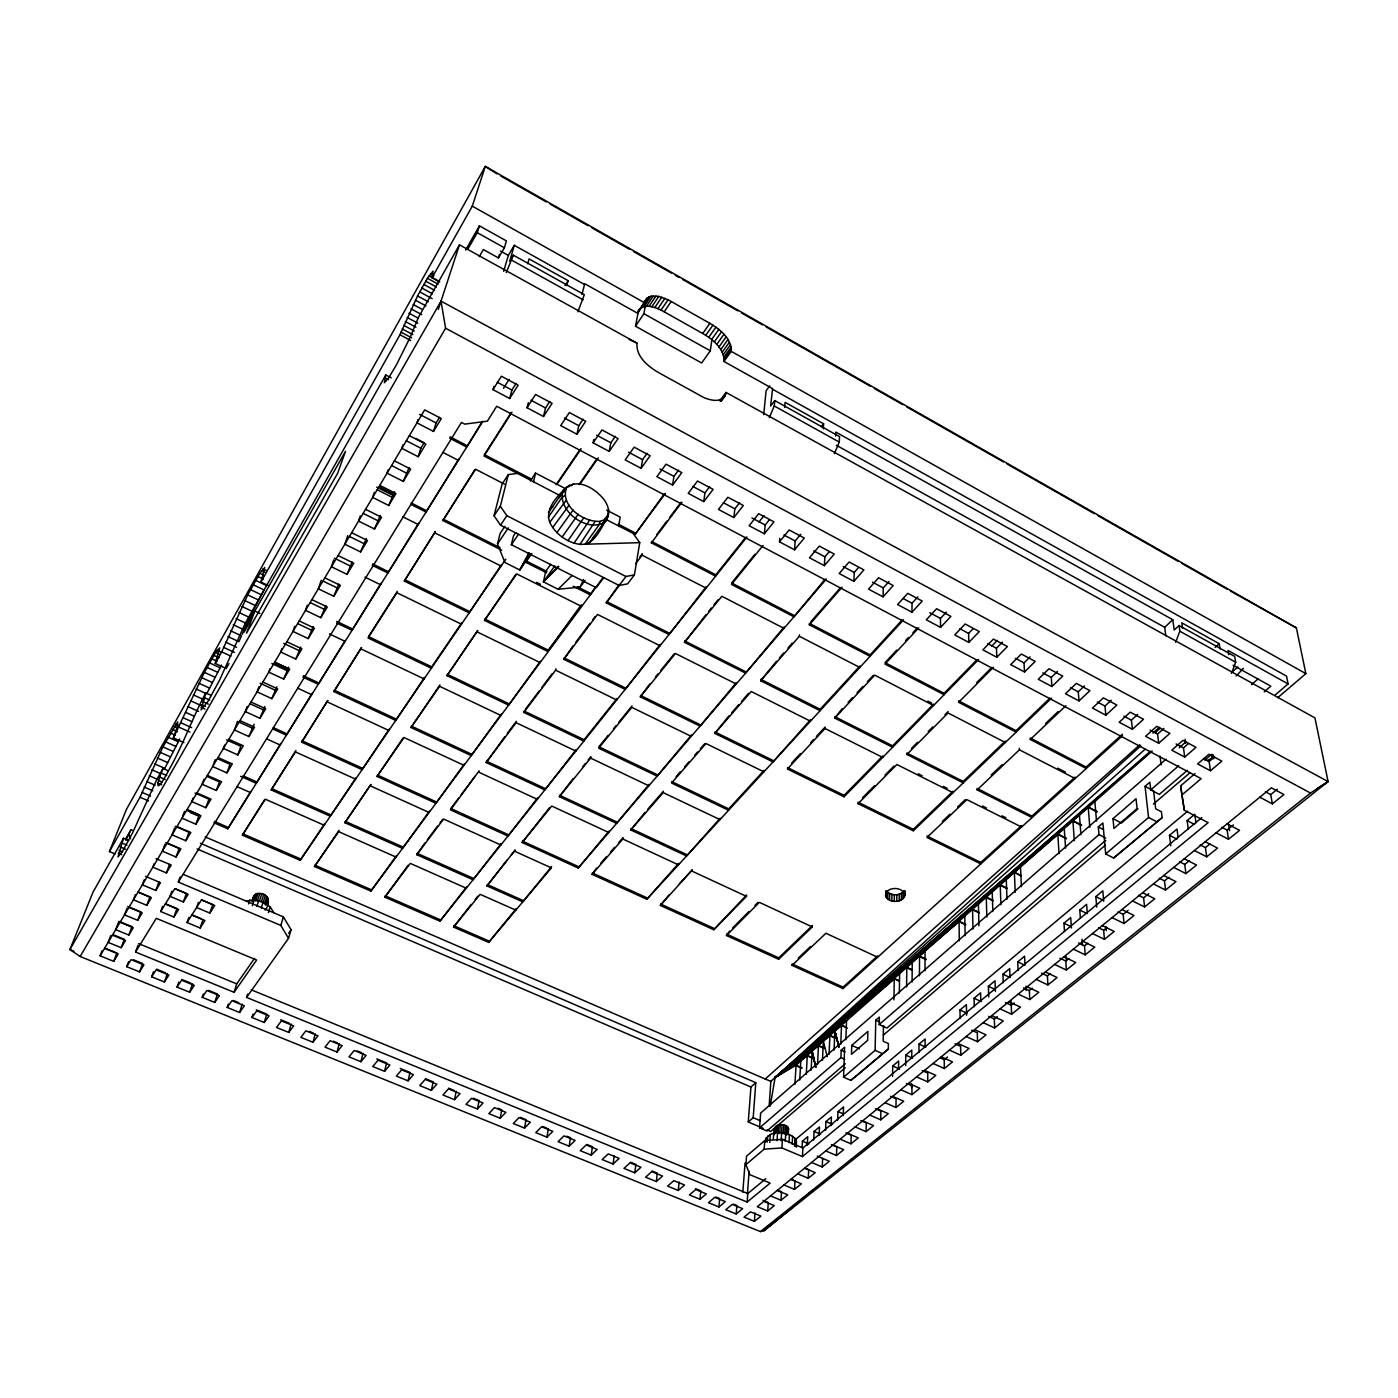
<?xml version="1.0" encoding="UTF-8"?>
<svg xmlns="http://www.w3.org/2000/svg" width="1398" height="1398" viewBox="0 0 1398 1398"><rect width="100%" height="100%" fill="white"/><g stroke="black" fill="none" stroke-linecap="round" stroke-linejoin="round"><path stroke-width="1.5" d="M918.975 1052.502L918.993 1044.096L925.109 1039.011L925.126 1047.417M919.447 975.821L919.535 956.075L926.105 959.15M925.022 970.684L925.039 951.199L1152.214 751.006L775.104 1077.543L770.193 1106.185M911.566 1087.836L911.601 1083.642M911.741 1058.496L911.776 1050.108L905.747 1055.123L905.659 1065.591M912.23 962.523L912.09 981.955M900.819 1089.741L911.915 1094.634L911.968 1085.862L906.428 1083.415M913.331 829.329L858.11 802.225L858.057 803.658L913.331 830.779L913.331 829.329L952.999 791.233M845.318 1063.756L766.943 1130.999L759.568 1127.871L840.932 1057.57L841.194 1050.195L844.619 1047.224L843.553 1077.194L850.788 1080.357L856.712 1075.709L888.342 1048.989L888.377 1043.555L883.187 1041.23L883.484 1025.625M906.603 987.023L906.795 967.311L911.706 969.6M911.968 612.202L922.226 601.07L907.756 593.329L897.568 604.548L911.968 612.202L912.038 603.254L917.857 596.894M904.209 897.324L904.261 890.666C900.26 896.188 890.771 896.031 886.454 890.945L886.332 897.586C891.802 904.733 907.931 901.57 904.803 890.701L904.751 895.699M906.883 754.466L906.9 753.033L963.205 781.43L963.239 782.88L906.883 754.466L948.054 712.98L1005.302 742.513L1005.249 741.062L963.205 781.43M898.565 1069.4L898.652 1061.047L892.71 1065.975L892.571 1076.425M899.613 973.672L899.351 993.069M901.326 899.997L901.395 893.339M903.038 898.792L903.091 892.134M884.951 1102.673L895.978 1107.496L896.083 1098.758L890.578 1096.347M899.194 900.854L899.264 894.213M894.266 901.361L894.353 894.72M893.916 999.867L894.266 978.39L925.039 951.199L775.104 1077.543L796.056 1065.189L894.248 978.88L899.141 981.134M896.782 901.326L896.869 894.668M933.549 704.05L892.64 745.833L892.606 747.266L834.746 718.1L842.208 708.716M891.802 900.976L891.907 894.318M887.695 899.019L887.817 892.361M889.565 900.172L889.67 893.514M869.731 1115.062L880.705 1119.815L880.862 1111.113L875.41 1108.719M886.332 897.586L885.668 890.998M1105.766 840.32L886.961 1028.037L879.185 1024.524L879.342 1017.08L875.76 1020.173L875.113 1050.352L843.553 1077.194M600.161 521.349C583.438 522.537 559.951 505.814 566.487 487.64C578.789 477.679 596.23 489.44 604.251 499.907C607.798 504.905 610.052 511.423 607.641 517.382C601.577 526.697 596.701 540.607 585.168 544.224L598.781 525.281L600.161 521.349L604.233 519.969L608.584 513.87M883.082 596.859L893.217 585.57L878.591 577.758L868.525 589.117L883.082 596.859L883.291 587.929L889.058 581.481M855.174 1126.928L866.061 1131.629L866.288 1122.944L860.853 1120.584M517.295 473.415L508.313 474.604L502.127 484.04L494.053 515.775L500.519 525.176L619.192 585.5L627.632 583.84L634.412 574.875L639.742 542.669L579.908 544.381C567.099 542.529 555.39 533.984 549.729 522.345C544.504 507.701 559.078 493.844 569.44 485.176M870.098 654.893L870.063 656.326L809.337 624.801L809.425 623.386L870.098 654.893L902.129 620.013M851.749 1045.389L851.469 1054.302L867.651 1040.374L867.878 1031.427L851.749 1045.389L859.438 1048.797M840.128 1139.178L850.963 1143.809L851.225 1135.159L845.842 1132.852M843.221 1115.604L843.536 1106.936L837.979 1111.567L837.647 1120.217M825.711 1150.921L836.476 1155.499L836.808 1146.867L831.443 1144.595M843.064 987.163L792.124 963.956L792.037 965.371L843.011 988.578L843.064 987.163L877.682 955.813M845.842 1039.78L846.559 1020.592L775.104 1077.543L800.809 1060.995L799.726 1079.99M840.775 1044.201L841.509 1025.503L847.468 1028.177M825.047 728.515L787.371 768.987L844.077 796.79L844.13 795.357L882.715 755.969L882.68 757.401L825.047 728.515L825.117 727.082L816.432 736.414M831.076 1125.652L831.426 1117.019L825.938 1121.58L825.571 1130.213M1140.751 745.885L775.104 1077.543L834.868 1030.903L834.064 1050.055M853.881 581.341L863.894 569.895L849.11 561.996L839.167 573.529L853.881 581.341L854.248 572.464L858.512 567.553M811.556 1162.472L822.251 1166.963L822.618 1158.383M829.066 1054.407L829.905 1035.761L835.829 1038.399M819.088 1135.56L819.49 1126.963L814.09 1131.454L813.671 1140.052M1150.589 751.128L775.104 1077.543L823.352 1041.073L822.461 1060.173M797.629 1173.813L808.271 1178.252L808.691 1169.689L805.161 1168.221M817.533 1064.472L818.459 1045.861L824.366 1048.483M807.293 1145.329L807.729 1136.749L802.4 1141.187L802.068 1147.618M1150.484 751.914L775.104 1077.543L812.116 1051.156L811.12 1070.204M834.414 453.686L839.272 442.083L839.551 436.63L774.789 400.579L770.63 406.049L772.605 388.627L723.972 361.47C724.531 348.731 712.735 339.33 702.722 333.51L664.207 311.806C656.973 307.665 643.587 301.951 638.204 311.404L647.326 297.914L651.014 296.219L658.808 296.393L668.069 299.731L709.869 323.34C719.9 329.212 731.748 338.596 731.276 351.387L723.972 361.47M247.621 994.048L246.572 997.421L747.161 1202.035L770.158 1183.11L749.94 1174.739L745.885 1164.656L764.147 1149.173L781.901 1147.933L802.435 1156.583L802.871 1147.985L1201.808 817.603M778.634 959.273L812.308 926.944L812.395 925.511L778.738 957.857L778.634 959.273L726.453 935.507L729.564 931.085M806.262 1074.433L807.275 1055.874L813.077 1058.426M794.518 1146.343L794.973 1138.339C787.493 1131.034 769.686 1129.304 765.248 1140.471M796.021 1146.64L796.353 1140.646L794.973 1138.339M799.446 634.849L799.359 636.265L859.822 667.458L859.875 666.025L820.172 709.275L820.084 710.708L760.652 680.739L776.537 661.202M796.458 1147.024L796.353 1140.646M835.602 436.019L835.812 432.087L1172.782 619.716L1174.215 630.026L1179.056 625.5L1234.714 656.466L1235.692 662.233L1231.551 673.189M783.946 1184.962L794.518 1189.349L794.99 1180.821L791.478 1179.353M824.366 565.666L834.239 554.062L819.298 546.076L809.494 557.767L824.366 565.666L824.872 556.806L829.084 551.843M794.92 1084.446L796.056 1065.189L801.91 1067.757M792.159 1144.263L792.614 1136.277M786.34 1134.984L786.847 1126.264C780.958 1122.087 771.207 1126.106 774.457 1134.669M787.493 1133.726L787.878 1127.19L786.847 1126.264M788.105 1134.739L787.878 1127.19M788.385 1133.603L788.489 1128.203M788.996 1142.55L789.468 1134.564M781.901 1147.933L782.426 1139.335L764.741 1140.593L746.549 1156.129L745.885 1164.656M783.317 1133.708L783.841 1124.988M770.508 1195.919L781.01 1200.235L781.517 1191.76L778.022 1190.31M784.942 1134.232L785.484 1125.53M785.257 1141.345L785.728 1133.341M823.282 428.924L823.597 423.786L785.099 402.344L784.645 407.447M779.735 1133.411L780.276 1124.708M781.167 1140.698L782.076 1124.708M774.772 1133.656L775.191 1127.12M775.523 1132.747L775.96 1126.229M776.694 1132.013L777.113 1125.477M777.043 1140.681L777.55 1132.695M778.039 1133.673L778.581 1124.971M1259.843 797.21L1272.372 803.867L1283.923 794.553L1271.341 787.825L757.279 1206.701L767.712 1210.965L768.271 1202.507L763.063 1200.375M773.286 1139.283L773.671 1133.289M769.145 1106.098L770.84 1081.336L1145.014 749.328M767.257 1142.114L767.659 1136.137M769.774 1142.446L770.298 1134.46M764.147 1149.173L764.741 1140.593M765.667 1142.183L765.929 1138.182M759.568 1127.871L760.617 1113.088L1166.089 759.184M754.396 1221.345L760.914 1216.103L750.499 1211.856L744.016 1217.134L754.396 1221.345L754.99 1212.922M825.047 579.261L793.942 616.815L731.469 584.416L763.011 545.517M747.406 1194.137L749.118 1171.244M747.161 1202.035L747.79 1193.577L765.807 1178.654M763.221 1128.326L748.262 1122L753.19 1117.701L755.794 1082.664L200.403 843.274M779.787 538.3L779.49 541.83L794.518 549.816L795.182 540.991L800.739 534.263M810.525 719.76L773.007 761.927L714.815 733.391L728.97 715.863M742.827 1192.092L745.064 1162.979M748.262 1122L750.953 1086.997L755.794 1082.664M736.204 1213.971L742.67 1208.658L732.185 1204.394L725.754 1209.724L736.204 1213.971L736.868 1205.53L733.408 1204.132M718.956 1206.963L725.352 1201.616L714.797 1197.317L708.437 1202.699L718.956 1206.963L719.673 1198.54L716.178 1197.107M713.766 929.74L746.462 896.38L746.584 894.965L713.766 929.74L660.345 905.415L669.205 894.685M769.302 417.705L774.265 405.997L774.789 400.579M699.996 1199.274L706.34 1193.875L695.715 1189.558L689.406 1194.975L699.996 1199.274L700.8 1190.834L695.522 1188.684M764.356 533.791L773.985 521.856L758.695 513.695L749.153 525.718L764.356 533.791L765.178 525.001L769.284 519.899M684.496 642.346L721.84 596.282L784.016 628.366L784.138 626.933L745.588 673.137L684.496 642.346L706.007 614.613M728.725 808.865L728.585 810.281L671.582 783.037L705.955 743.544L763.92 771.836L764.042 770.403L728.725 808.865L671.756 781.622M763.692 414.612L766.104 390.741L769.721 385.918M678.257 1190.449L684.531 1184.997L673.836 1180.628L667.597 1186.116L678.257 1190.449L679.131 1182.009M660.345 905.415L692.36 869.801L679.323 883.798M733.845 517.592L743.334 505.499L727.886 497.251L718.467 509.414L733.845 517.592L734.841 508.837L739.559 502.791M656.344 1181.555L662.547 1176.033L651.765 1171.646L645.596 1177.186L656.344 1181.555L657.305 1173.132L651.94 1170.947M211.43 695.505L205.786 692.919L201.085 709.887L208.197 701.01L219.521 680.267L245.559 622.669L385.778 374.996L391.318 377.879M736.396 682.574L700.066 726.156L640.301 696.833L649.965 683.762M630.743 829.958L663.229 792.631L719.987 819.63L720.145 818.214L686.575 855.995L630.743 829.958L645.055 812.325M715.811 574.788L715.636 576.186L651.381 542.843L651.59 541.445L715.811 574.788L745.728 537.304M634.797 1172.817L640.948 1167.243L630.079 1162.821L623.962 1168.413L634.797 1172.817L635.845 1164.377L630.446 1162.175M703.788 501.62L713.137 489.352L697.515 481.017L688.235 493.354L703.788 501.62L704.924 492.9L709.59 486.766M596.509 868.123L592.088 874.344L646.82 899.264L678.624 863.422L678.449 864.838L622.844 839.027L623.054 837.629L618.86 842.435M613.093 1164.01L619.157 1158.365L608.217 1153.909L602.171 1159.571L613.093 1164.01L614.211 1155.569M691.451 734.964L657.147 776.152L598.659 748.192L631.774 707.353L691.276 736.379M638.694 309.744L635.513 326.223L701.656 362.973L710.306 350.828L712.019 338.596M639.777 557.173L642.346 553.748L642.119 555.163L706.077 588.156L706.252 586.741L669.013 634.535L606.225 602.87L619.279 584.434M591.214 1155.132L597.208 1149.436L586.181 1144.945L580.222 1150.659L591.214 1155.132L592.42 1146.692L586.95 1144.455M385.778 374.996L384.345 382.755L388.557 378.107L396.455 364.791L410.435 336.796L418.386 317.416L459.47 244.842L637.016 343.157C635.74 356.682 648.515 366.835 659.087 372.882L699.437 395.127C706.776 399.985 723.867 405.071 725.999 392.419L1314.924 717.89L1328.1 781.587L764.024 1230.624L760.425 1231.603L80.175 956.512L69.9 949.609L93.089 891.994L123.513 838.258L128.756 840.513M672.613 485.054L681.822 472.629L666.025 464.188L656.885 476.701L672.613 485.054L673.923 476.369L678.502 470.165M588.139 760.058L590.847 756.702L590.62 758.1L648.847 785.798L649.056 784.383L616.605 823.37L559.34 796.668L573.18 778.494M569.178 1146.185L575.102 1140.418L563.971 1135.892L558.082 1141.677L569.178 1146.185L570.454 1137.745L566.784 1136.242M660.24 644.356L625.168 689.406L563.778 659.297L573.128 645.806M546.95 1137.168L552.804 1131.349L541.603 1126.788L535.784 1132.625L546.95 1137.168L548.331 1128.728M549.309 807.957L522.153 842.522L578.248 868.036L608.986 831.094M605.072 518.973L635.076 534.386L664.382 493.721M641.07 468.313L650.14 455.713L634.168 447.168L625.186 459.872L641.07 468.313L642.573 459.662L647.082 453.371M524.565 1128.081L530.349 1122.192L519.042 1117.596L513.293 1123.503L524.565 1128.081L526.032 1119.641L520.423 1117.351M584.102 739.699L583.84 741.115L523.813 712.421L524.11 711.023L584.102 739.699L616.937 698.581L616.71 699.996L555.6 670.166L555.88 668.768M168.459 770.875L163.007 768.481C153.658 790.849 157.904 791.233 168.546 770.578C182.911 745.623 192.19 718.17 205.786 692.919M618.615 525.998L620.205 517.155L606.732 510.148M500.187 1118.243L505.884 1112.284L494.49 1107.653L488.828 1113.629L500.187 1118.243L501.742 1109.802L497.968 1108.265M635.513 326.223L643.884 313.711L645.404 305.655M595.653 586.583L590.306 594.849L573.197 586.234M551.651 866.498L522.782 901.867L486.958 885.93L507.247 859.857M486.12 762.539L516.107 722.679L575.871 751.093L576.116 749.695L544.836 789.922L486.12 762.539L504.678 736.868M593.818 439.409L593.119 442.834L609.196 451.379L610.856 442.764L615.295 436.386M477.434 1108.998L483.044 1102.987L471.563 1098.321L465.988 1104.35L477.434 1108.998L479.077 1100.575L473.38 1098.251M486.958 885.93L515.25 849.984L511.249 854.929M488.671 942.392L516.089 908.752L515.827 910.15L480.143 894.336L453.564 927.101L488.671 942.392L551.389 867.896L514.971 851.382M478.832 772.22L537.304 799.341L537.583 797.943L507.963 836.056L450.488 809.896L479.147 770.822M454.49 1099.684L460.029 1093.62L448.461 1088.902L442.956 1095.001L454.49 1099.684L456.237 1091.261M515.845 574.333L484.512 620.397L547.597 651.346L581.306 604.775M576.937 434.254L585.71 421.287L569.37 412.55L560.685 425.604L576.937 434.254L578.789 425.691L583.158 419.208M431.37 1090.318L436.84 1084.166L425.167 1079.413L419.75 1085.582L431.37 1090.318L433.205 1081.877L425.481 1078.732M585.063 580.345L580.1 587.125L558.099 589.24L543.438 581.865L545.727 571.345L550.725 564.268M581.952 294.524L584.731 283.742L637.768 313.344L647.326 297.914M416.779 854.702L443.603 819.053L500.834 844.986L501.131 843.588L473.048 879.744L416.779 854.702L424.782 843.134M540.397 661.219L508.61 705.151L446.976 675.688L477.679 630.585L446.976 675.688M123.513 838.258L117.974 856.974L122.867 850.7L132.548 832.911L156.978 779.158L163.007 768.481M453.564 927.101L471.143 904.419M577.863 311.806L584.329 294.663L513.311 255.152L509.676 261.286L514.289 245.314L584.312 284.388M408.076 1080.846L413.441 1074.643L401.68 1069.854L396.35 1076.093L408.076 1080.846L409.998 1072.423L400.265 1068.474M408.059 865.379L384.834 897.184L439.951 921.177L466.6 886.821M410.995 727.519L439.601 686.296L500.956 715.479L501.27 714.081L471.248 755.602L410.995 727.519L439.968 684.915M533.494 481.821L535.556 473.083L566.33 489.108M384.572 1071.322L389.867 1065.049L378.019 1060.226L372.759 1066.534L384.572 1071.322L386.599 1062.899L376.796 1058.898M603.691 577.619L596.247 587.667L511.353 544.713L513.433 536.063L515.792 532.586M528.339 402.641L527.046 407.744L543.507 416.482L545.535 407.971L549.833 401.401M566.872 285.559L568.077 280.649L529.038 258.91L527.693 263.768M377.023 776.449L404.039 737.532L464.031 765.353L464.363 763.955L435.949 803.273L377.023 776.449L403.201 737.899M530.943 553.835L519.811 570L504.958 562.538L497.496 543.944L500.1 533.494L504.87 526.364M494.053 515.775L500.327 506.268L508.313 474.604M360.894 1061.711L366.119 1055.368L354.166 1050.51L348.993 1056.871L360.894 1061.711L363.026 1053.288M501.445 564.705L469.169 612.866L404.319 581.061L435.39 531.572L404.319 581.061M370.453 785.903L429.116 812.483L429.466 811.102L402.537 848.376L344.887 822.723L370.837 784.523L344.887 822.723M337.023 1052.03L342.161 1045.617L330.103 1040.706L325.018 1047.154L337.023 1052.03L339.242 1043.607M493.948 386.302L493.022 389.675L509.676 398.517L511.913 390.042L516.107 383.384M370.889 891.103L396.438 855.716L396.071 857.096L338.666 831.67L314.463 866.533L370.889 891.103L603.01 577.689M431.737 666.846L431.353 668.227L368.058 637.977L396.892 592.735L461.41 624.207L461.777 622.826L431.737 666.846L368.478 636.597L397.312 591.354M607.099 517.417L606.085 521.139C588.785 534.665 555.583 510.392 563.342 489.824L566.487 487.64M312.96 1042.261L318.01 1035.778L305.865 1030.833L300.867 1037.351L312.96 1042.261L315.284 1033.856M361.068 648.952L424.066 678.904L424.45 677.523L395.739 720.407L333.895 691.573L361.488 647.571L333.895 691.573M482.083 421.777L466.74 447.045L449.667 438.186M506.321 272.575L513.311 255.152M501.76 550.2L442.904 520.528L474.796 469.711M608.567 509.571L607.641 517.382M288.704 1032.423L293.667 1025.87L281.417 1020.872L276.507 1027.46L288.704 1032.423L291.134 1024M327.307 701.918L388.854 730.472L389.238 729.092L362.099 769.651L301.671 742.146L327.744 700.538L301.671 742.146M503.699 271.282L508.33 255.415L514.289 245.314M442.886 452.375L458.387 460.379L458.789 459.016L426.058 512.035L410.855 504.381M479.234 256.69L483.359 249.56L498.422 257.914L504.381 247.778L506.408 240.91L479.427 225.847L465.639 250.032M498.422 257.914L499.436 254.471M314.463 866.533L339.067 830.29M356.001 777.795L330.295 816.222L271.212 789.94L295.887 750.534M246.572 997.421L288.53 938.303L291.099 929.775L283.41 916.896L183.4 874.414M252.986 1014.144L251.955 1017.499L264.257 1022.497L266.773 1014.092L256.271 1009.81M603.062 523.831L604.233 519.969M402.676 516.736L418.229 524.547L418.631 523.167L387.893 573.005L372.2 565.299M300.186 860.329L324.563 823.859L324.144 825.239L265.323 799.184L242.378 835.165L300.186 860.329L505.814 559.2M288.53 938.303L280.806 925.424L283.41 916.896M418.037 419.47L416.971 422.86L433.502 431.44L436.106 422.947L439.426 417.443M402.921 444.931L401.82 448.321L418.212 456.727L420.85 448.216L424.101 442.834M268.416 912.614L270.233 906.83L263.069 902.164L254.174 899.997L245.996 900.906M228.258 1004.096L227.192 1007.451L239.6 1012.484L242.221 1004.079M265.183 910.046C270.863 903.597 268.958 893.479 259.801 893.462C254.453 892.413 252.793 897.481 252.304 901.64M388.172 469.763L387.054 473.171L403.288 481.401L409.142 467.614M467.683 249.438L477.26 232.68L479.427 225.847M264.449 903.859L266.808 896.45M364.93 577.129L380.536 584.748L380.972 583.368L352.016 630.306L336.708 623.001M265.463 905.135L267.822 897.726M266.599 904.593L268.346 899.036M788.629 1129.235L787.546 1131.139M261.304 901.815L263.68 894.423M374.332 492.288L372.637 497.408L388.714 505.482L394.533 491.799M138.035 945.31L135.536 952.038L234.06 992.3L236.734 983.877L254.523 958.346M261.216 907.949L265.393 895.332M257.424 900.871L259.801 893.462M256.83 906.498L258.682 900.714M259.399 901.186L261.776 893.776M253.073 900.102L254.873 894.563M252.304 905.782L256.236 893.864M360.282 515.949L358.57 521.087L374.489 528.986L380.273 515.408M255.519 900.906L257.914 893.497M248.599 903.912L249.84 900.05M252.129 901.063L253.929 895.506M347.735 535.626L344.834 544.189L360.597 551.948L366.363 538.475M203.339 993.961L202.221 997.316L214.733 1002.401L217.476 993.995L208.582 990.378M344.415 641.769L318.237 684.269L302.842 677.104M438.308 309.412L459.47 244.842M439.339 281.749L432.017 277.748L472.279 206.135L485.298 166.397L1296.383 627.894L1305.854 673.644L1277.685 697.742M333.755 559.899L331.431 566.749L347.036 574.368L352.121 562.048M432.017 277.748L433.048 271.16L427.438 278.307L417.548 295.957L399.968 334.769L260.972 582.04L268.556 585.657M312.173 693.303L286.363 735.173L272.802 729.005M321.26 580.222L318.307 588.803L333.79 596.264L338.84 584.032M307.298 605.194L305.498 610.349L320.824 617.671L325.874 605.509M294.786 626.252L292.986 631.407L308.172 638.606L313.187 626.514M242.378 835.165L264.641 799.604M178.804 982.078L177.057 987.11L189.674 992.231L192.522 983.843M280.666 743.631L256.253 783.282L240.631 776.327M281.959 648.567L280.736 652.01L295.782 659.052L300.797 647.064M198.394 902.426L196.611 907.512L209.822 913.069L212.723 904.576L201.469 899.823M269.989 668.716L268.766 672.141L283.689 679.079L288.67 667.143M188.835 917.438L187.052 922.523L200.141 927.992L203.06 919.517M258.91 686.698L257.057 691.853L271.841 698.651L276.804 686.802M213.946 822.775L227.769 828.804L250.906 791.216M247.166 706.444L245.314 711.599L259.958 718.275L264.904 706.497M153.483 971.785L151.683 976.818L164.387 981.973L167.358 973.585M251.937 727.956L237.503 721.403L234.392 729.983L248.896 736.554L254.191 724.234M171.884 891.26L170.032 896.345L183.365 901.937L186.388 893.462L175.03 888.674M224.659 745.029L223.4 748.454L237.8 754.903L240.858 746.322L226.528 739.874M162.535 906.446L160.683 911.531L173.894 917.036L176.934 908.578L165.663 903.859M212.653 766.541L226.93 772.884L230.006 764.304L217.581 758.764M204.021 779.105L202.133 784.243L216.271 790.482L219.364 781.919L207.044 776.467M193.081 798.171L191.823 801.596L205.838 807.729L208.949 799.167L194.986 793.05M181.967 818.162L195.877 824.208L198.988 815.663L187.122 810.49M280.806 925.424L178.315 882.068L180.167 876.965M174.61 828.018L172.059 834.833L185.847 840.757L188.975 832.247L175.257 826.305M128.599 961.667L126.729 966.682L139.555 971.89L142.613 963.502L133.509 959.797M164.912 844.357L162.36 851.155L176.026 857.009L179.171 848.499L165.558 842.662M213.282 764.828L215.17 759.673M154.112 863.772L152.836 867.179L166.397 872.911L169.542 864.418M260.972 582.04L264.711 567.483L259.836 573.25L247.726 594.919L221.705 651.887L215.222 663.438L226.179 668.489L228.975 663.561M135.379 894.72L133.439 899.788L146.773 905.345L149.935 896.904L138.559 892.134M182.596 816.467L184.519 811.347M144.274 879.726L142.351 884.812L155.79 890.456L158.935 881.981M127.061 908.123L124.492 914.869L137.703 920.338L140.883 911.898L127.707 906.428M254.838 611.031L246.502 633.224L337.669 473.24L345.498 451.292L254.838 611.031L259.923 613.442M118.917 921.247L115.685 929.653L128.808 935.052L131.989 926.629L120.787 922.016M102.071 950.815L100.132 955.83L113.71 961.352L116.89 952.964M110.722 935.646L108.135 942.374L121.154 947.687L124.335 939.299L113.221 934.738M183.942 742.618L173.352 737.899L177.389 726.628L177.668 721.857L162.919 746.916L140.01 797.227L109.446 851.574L115.108 853.968M1175.631 642.276L1179.86 631.232L1179.056 625.5M215.222 663.438L219.678 647.921L215.554 652.447L204.423 672.368L173.352 737.899M125.872 840.303L131.01 829.661L132.268 830.202M109.446 851.574L126.397 809.459L485.298 166.397L497.006 173.859M267.909 901.465L268.381 900.312M595.146 521.437L579.908 544.381M592.472 540.012L594.045 536.255M580.1 587.125L583.473 579.506M242.151 634.36L244.161 629.869L233.256 624.749M179.73 738.93L164.824 768.376L154.636 763.885M221.548 665.046L206.694 693.827L196.157 689.039M255.013 607.204L252.811 611.608L241.924 606.452M589.554 520.248L574.054 543.158M253.125 584.731L264.065 589.956L255.747 605.736L244.842 600.563M528.968 552.874L519.811 570L529.283 553.206M125.785 838.852L131.01 829.661M760.425 1231.603L1310.52 793.033L1328.1 781.587L441.017 301.147L69.9 949.609L73.954 951.252M80.175 956.512L445.595 328.233L441.017 301.147M100.132 955.83L424.677 409.876L441.314 418.544L433.502 431.44M583.752 517.819L567.972 540.677M121.154 947.687L125.523 940.487L112.434 935.122M128.808 935.052L133.247 927.73L120.071 922.296M137.703 920.338L142.229 912.877L128.948 907.372M146.773 905.345L151.368 897.743L137.983 892.151M155.79 890.456L160.473 882.715L145.567 876.336M166.397 872.911L171.185 864.995L156.052 858.687M176.026 857.009L180.919 848.918L167.183 843.029M185.847 840.757L190.844 832.526L176.987 826.533M195.877 824.208L200.963 815.785L187 809.704M205.838 807.729L211.028 799.149L196.943 792.963M216.271 790.482L221.566 781.727L207.376 775.436M226.93 772.884L232.33 763.937L218.001 757.541M237.8 754.903L243.322 745.781L228.87 739.28M248.896 736.554L254.541 727.222L239.967 720.599M259.958 718.275L265.725 708.751L251.011 702.023M271.841 698.651L277.73 688.917L262.876 682.049M283.689 679.079L289.701 669.118L274.724 662.128M295.782 659.052L301.951 648.882L286.835 641.769M308.172 638.606L314.463 628.191L299.207 620.939M320.824 617.671L327.272 607.029L311.876 599.637M333.79 596.264L340.378 585.378L324.825 577.846M347.036 574.368L353.781 563.219L338.089 555.53M360.597 551.948L367.499 540.537L351.667 532.708M374.489 528.986L381.549 517.295L365.56 509.309M388.714 505.482L395.949 493.511L379.802 485.368M403.288 481.401L410.697 469.134L394.393 460.816M418.212 456.727L425.813 444.162L409.352 435.669M113.71 961.352L118.201 953.925L104.57 948.368M178.315 882.068L461.445 422.406L464.748 424.136L487.378 421.148L496.727 406.259L1201.162 778.651L1181.887 795.008L1184.316 810.228L1208.134 822.653L802.435 1156.583M135.536 952.038L156.296 918.329L256.62 960.024L234.06 992.3M160.683 911.531L174.785 888.639L188.153 894.283L183.365 901.937M126.729 966.682L131.062 959.657L143.942 964.9L139.555 971.89M493.022 389.675L501.375 376.219L518.116 385.166L509.676 398.517M564.984 285.594L568.077 280.649M227.769 828.804L482.852 421.287M503.507 388.312L509.099 379.4M173.894 917.036L178.612 909.521L165.331 903.982M151.683 976.818L156.104 969.863L168.878 975.053L164.387 981.973M511.144 412.672L484.39 454.647L531.659 479.182M271.212 789.94L295.432 751.914L355.599 779.175M442.904 520.528L475.582 469.256L504.643 484.232M511.948 412.2L484.023 456.01L560.581 495.871M187.052 922.523L201.469 899.91L214.733 905.502L209.822 913.069M527.046 407.744L535.574 394.498L552.105 403.323L543.507 416.482M200.141 927.992L204.964 920.566L191.806 915.061M177.057 987.11L181.583 980.225L194.252 985.38L189.674 992.231M643.709 302.754L646.033 299.259M642.014 307.35L648.987 296.883M644.041 306.669L651.014 296.219M646.383 306.337L653.355 295.904M500.519 525.176L506.845 515.687L500.327 506.268M530.349 480.877L535.556 473.083M649.004 306.389L655.977 295.974M651.835 306.791L658.808 296.393M654.823 307.56L661.813 297.18M497.496 543.944L508.295 527.902M657.916 308.678L664.924 298.298M661.079 310.094L668.069 299.731M664.207 311.806L671.215 301.461M202.221 997.316L206.852 990.518L219.416 995.638L214.733 1002.401M511.353 544.713L518.466 534.281M556.089 484.669L580.257 449.23M556.981 484.267L581.184 448.828M593.119 442.834L601.961 429.955L618.108 438.588L609.196 451.379M548.418 512.751L561.664 493.511L564.897 491.152M559.252 497.688L561.664 494.193M564.076 490.698L566.47 487.203L569.37 486.312M548.278 517.295L561.559 498.038L564.809 495.451M549.729 522.345L566.225 500.257M484.512 620.397L516.753 573.931L581.044 606.173L547.597 651.346M578.982 484.617L596.072 459.994M531.852 553.451L525.718 562.293L546.618 572.813M579.908 484.232L598.239 457.862M552.664 527.57L569.056 505.237M556.893 532.586L573.128 510.043M227.192 1007.451L231.911 1000.723L244.37 1005.791L239.6 1012.484M702.722 333.51L709.869 323.34M562.118 537.059L578.143 514.342M705.798 335.275L712.945 325.105M708.786 337.285L715.968 327.132M288.635 933.252L291.099 929.775M711.652 339.504L718.834 329.369M558.833 566.574L543.438 581.865L554.761 565.945M714.326 341.898L721.525 331.763M716.772 344.415L723.972 334.297M718.922 347.001L726.139 336.901M720.739 349.622L727.974 339.539M722.207 352.226L729.459 342.143M723.273 354.76L730.542 344.677M589.449 542.739L603.936 522.537M723.937 357.189L731.206 347.088M724.181 359.426L731.451 349.343M251.955 1017.499L256.76 1010.841L269.115 1015.874L264.257 1022.497M719.778 400.894L725.999 392.419M720.669 401.278L725.649 394.498M721.176 401.226L724.863 396.316M635.076 534.386L665.431 493.407M427.334 839.726L437.557 826.148M440.108 822.758L442.659 819.35M458.544 798.223L450.82 808.498L508.26 834.658M461.13 794.798L475.285 775.96M507.282 733.408L516.404 721.281M525.386 709.328L539.366 690.734M541.9 687.362L552.07 673.836M575.731 642.364L589.991 623.386M592.595 619.926L595.181 616.483M656.693 534.665L666.881 521.105M669.432 517.714L680.913 502.459M619.192 585.5L625.955 576.5L634.412 574.875M384.834 897.184L410.261 863.387L466.285 888.202M523.813 712.421L555.6 670.166M563.778 659.297L597.523 614.438L660.031 645.771M606.225 602.87L619.034 585.832M635.706 563.674L642.119 555.163M651.381 542.843L681.979 502.162M821.238 426.774L823.597 423.786M439.951 921.177L746.951 537.007M758.939 522.013L764.024 515.635M475.128 899.508L477.784 896.223M582.704 766.768L585.413 763.413M608.165 735.348L598.886 746.777L657.34 774.719M613.46 728.812L616.116 725.545M618.755 722.277L632.001 705.938M655.382 677.086L658.074 673.749M660.782 670.428L674.29 653.757M708.681 611.328L711.337 608.025M714.011 604.74L718.013 599.812M754.92 554.255L731.626 583.001L794.029 615.4M522.153 842.522L551.738 806.052L608.759 832.492M559.34 796.668L590.62 758.1M640.301 696.833L675.444 653.495L736.257 683.989M779.49 541.83L789.171 529.982L804.287 538.055L794.518 549.816M578.248 868.036L826.375 579.034M600.703 863.317L606.278 856.887M610.472 852.064L614.666 847.258M647.886 809.075L663.403 791.216M676.055 776.694L680.354 771.748M684.653 766.82L688.934 761.875M694.666 755.287L697.532 752.002M700.398 748.716L704.697 743.771M731.783 712.631L738.773 704.592M741.587 701.359L748.594 693.303M779.402 657.899L783.684 652.953M787.983 648.025L792.282 643.08M810.84 621.761L840.635 587.492M592.088 874.344L622.844 839.027M714.815 733.391L751.25 691.521L810.456 721.193M760.652 680.739L799.359 636.265M809.337 624.801L841.998 587.282M646.82 899.264L903.562 619.856M791.81 762.889L800.512 753.539M810.648 742.653L813.531 739.525M848.132 702.338L852.57 697.567M857.009 692.796L862.933 686.435M867.372 681.665L873.296 675.304M896.782 650.07L885.056 662.652L944.087 693.303L944.104 694.736L885.021 664.085L918.731 627.894M905.555 640.616L908.49 637.471M912.877 632.752L917.28 628.034M834.746 718.1L874.729 675.147L933.549 705.501M940.557 627.387L950.92 616.396L936.608 608.742L926.297 619.821L940.557 627.387L940.47 618.405L946.359 612.132M1236.164 676.038L1243.486 668.244M543.438 581.865L558.186 566.26M968.831 642.398L979.299 631.564L965.144 623.997L954.729 634.919L968.831 642.398L968.604 633.399L973.078 628.75M944.087 693.303L977.045 659.629M844.077 796.79L978.583 659.541M991.794 646.068L997.403 640.354M996.809 657.27L1007.399 646.575L993.384 639.078L982.864 649.86L996.809 657.27L996.459 648.235L1002.471 642.119M732.552 928.062L748.979 911.496M754.955 905.467L757.943 902.444M862.583 797.716L874.536 785.676M884.969 775.139L893.934 766.104M911.479 748.419L917.56 742.268M928.237 731.521L932.798 726.908M944.996 714.605L948.036 711.53M976.713 682.626L991.794 667.423M726.453 935.507L759.341 902.357L812.308 926.944M858.057 803.658L896.904 764.531L953.034 792.683M1049.915 698.161L1016.066 730.665L1016.136 732.115L958.661 702.303L993.349 667.353M768.568 1226.046L764.024 1230.624L805.982 1196.041L764.024 1230.624L770.158 1224.665M1024.507 671.966L1035.184 661.411L1021.326 654.019L1010.702 664.644L1024.507 671.966L1024.018 662.914L1030.081 656.885M558.099 589.24L572.044 575.574M1051.908 686.523L1062.69 676.108L1048.972 668.786L1038.242 679.271L1051.908 686.523L1051.279 677.436L1057.412 671.494M913.331 830.779L1051.558 698.144M1079.011 700.922L1089.898 690.647L1076.338 683.395L1065.486 693.74L1079.011 700.922L1078.26 691.818L1084.446 685.946M798.293 958.119L810.595 946.429M942.304 821.465L949.976 814.178M957.647 806.908L965.319 799.639M991.182 775.069L1002.139 764.689M1045.704 723.36L1058.076 711.617M792.037 965.371L825.921 933.252L877.647 957.246M1075.045 777.096L1031.951 816.117L1032.039 817.568L977.15 789.887L1019.422 749.8L1019.352 748.349M1122.384 734.23L1086.141 767.048L1086.263 768.516L1030.309 739.472L1065.905 705.728M1165.827 635.828L1164.691 627.318L1172.782 619.716M1105.853 715.182L1116.845 705.046L1103.406 697.864L1092.467 708.07L1105.853 715.182L1104.979 706.06L1111.218 700.258M1132.415 729.284L1143.494 719.271L1130.196 712.176L1119.169 722.259L1132.415 729.284L1131.401 720.145L1137.71 714.413M1215.124 647.414L1219.231 643.709L1181.817 622.844L1182.568 628.104M1155.307 732.674L1160.165 728.271M980.784 862.444L1021.501 825.589L1021.571 827.039L966.874 799.621L926.961 837.454L980.837 863.894L980.784 862.444L926.961 836.021M843.011 988.578L1122.542 735.697M205.226 836.895L765.195 1079.011L1139.859 744.732M1152.896 733.111L1159.396 727.292M1158.697 743.247L1145.591 736.292L1156.723 726.348L1169.864 733.373L1158.697 743.247L1157.579 734.09L1163.922 728.428M1231.376 672.7L1237.894 666.916M1179.23 747.72L1185.784 741.989M1251.455 684.688L1258.025 678.956M1184.718 757.069L1171.751 750.184L1182.953 740.363L1195.989 747.318L1184.718 757.069L1183.477 747.878L1188.283 743.701M879.185 1024.524L1098.985 834.623L1098.321 826.952L1102.9 822.968L1105.678 853.968L1113.647 858.005L1162.122 817.638L1161.423 811.784L1155.692 808.813L1153.595 790.814M1105.678 853.968L1148.562 817.481L1145.049 786.358L1149.855 782.181L1150.746 789.905L1159.326 794.379L1187.391 770.298M1112.983 818.686L1136.032 798.73L1137.098 808.533L1113.926 828.472L1112.983 818.686L1121.458 823.02L1137.955 808.83M807.275 1055.874L775.104 1077.543L1088.203 807.083L1096.923 811.539M818.459 1045.861L775.104 1077.543L1057.797 833.942L1066.429 838.293M1150.746 789.905L1178.724 765.737M1264.246 691.853L1270.817 686.173L1233.053 665.221M824.383 1048.011L818.477 1045.389L775.104 1077.543L1057.832 834.431L1066.464 838.783M829.905 1035.761L775.104 1077.543L1020.505 866.865L1021.396 886.629M1274.889 695.243L1288.082 683.919L1286.562 676.16L772.273 389.081M845.248 1067.705L770.7 1131.489L766.96 1129.916M883.361 1035.097L1105.364 845.161M1153.42 804.06L1189.873 772.867M1204.779 760.11L1211.402 754.431M1181.887 795.008L1180.681 785.816L1195.063 773.548M1210.476 770.752L1197.632 763.937L1208.938 754.238L1221.835 761.124L1210.476 770.752L1209.113 761.543L1213.953 757.419M835.847 1037.928L829.923 1035.289L775.104 1077.543L959.028 921.177L965.703 924.375M841.509 1025.503L775.104 1077.543L959.045 921.666L965.703 924.847M1113.647 858.005L1162.122 817.638M850.788 1080.357L888.342 1048.989M550.113 509.047L553.241 506.408M795.147 1139.842L1187.618 811.224M1064.507 931.522L1063.948 923.187L1070.693 917.577L1071.427 927.992M1080.392 918.364L1079.763 910.028L1086.613 904.314L1087.277 912.667M1096.714 907.092L1095.84 896.625L1102.812 890.823L1103.721 901.291M1170.773 845.86L1169.479 835.305L1177.011 829.031L1178.077 837.489M1188.248 829.066L1187.129 820.609L1194.801 814.23L1195.954 822.688M845.51 1026.814L841.526 1025.031L775.104 1077.543L894.266 978.39L899.141 980.645M960.111 1018.443L959.972 1009.985L966.385 1004.638L966.595 1015.228M974.266 1006.735L974.074 998.242L980.592 992.807L980.819 1001.317M988.718 996.949L988.386 986.306L995.009 980.802L995.376 991.462M1003.257 982.724L1002.943 974.196L1009.688 968.587L1010.02 977.132M1018.111 970.439L1017.744 961.876L1024.577 956.18L1024.996 964.742M775.104 1077.543L894.248 978.88M809.32 1193.088L812.675 1190.31M809.355 1193.28L812.71 1190.519M933.078 1063.459L944.314 1068.509L944.227 1059.667L947.495 1057.01M983.161 1022.637L994.625 1027.932L994.327 1019.002L997.211 1016.661M1000.077 1008.867L1011.593 1014.232L1011.243 1005.267L1014.162 1002.89M1018.198 994.1L1029.802 999.553L1029.347 990.57L1032.353 988.141M1036.215 979.404L1047.906 984.943L1047.382 975.926L1050.44 973.462M1054.616 964.428L1066.359 970.037L1065.765 961.003L1068.876 958.486M1073.384 949.137L1085.215 954.851L1084.516 945.782L1087.696 943.213M1092.52 933.532L1104.437 939.334L1103.651 930.247L1106.884 927.625M1112.074 917.612L1124.044 923.519L1123.171 914.397L1128.134 910.378M1132.52 900.959L1144.578 906.952L1143.599 897.813L1148.667 893.706M1163.765 875.498L1175.945 881.649L1165.548 890.037L1164.482 880.88L1168.903 877.28M1184.281 858.774L1196.531 865.047L1185.923 873.61L1184.735 864.436L1189.261 860.749M1205.216 841.718L1217.553 848.097L1206.719 856.834L1205.426 847.625L1210.056 843.885M1227.147 823.841L1239.572 830.325L1228.493 839.254L1227.112 830.045L1233.403 824.925M1272.372 803.867L1270.73 794.623L1277.3 789.293M767.712 1210.965L774.335 1205.618L763.867 1201.336M781.01 1200.235L787.738 1194.818L777.201 1190.467M794.518 1189.349L801.369 1183.826L790.761 1179.405M808.271 1178.252L815.226 1172.642L804.566 1168.169M822.251 1166.963L829.329 1161.249L817.288 1156.129M836.476 1155.499L843.693 1149.68L832.893 1145.084M850.963 1143.809L858.302 1137.885L847.433 1133.236M866.061 1131.629L873.54 1125.6L862.618 1120.864M880.705 1119.815L888.307 1113.682L877.315 1108.894M895.978 1107.496L903.72 1101.257L892.658 1096.399M911.915 1094.634L919.814 1088.273L908.665 1083.345M916.599 1076.879L927.765 1081.86L935.804 1075.377L924.602 1070.361M944.314 1068.509L952.51 1061.903L941.221 1056.818M949.452 1050.108L960.775 1055.228L969.111 1048.5L957.77 1043.345M966.14 1036.512L977.534 1041.702L986.027 1034.852L974.616 1029.61M994.625 1027.932L1003.292 1020.924L991.794 1015.612M1011.593 1014.232L1020.435 1007.102L1008.867 1001.702M1029.802 999.553L1038.801 992.283L1027.163 986.796M1047.906 984.943L1057.08 977.534L1045.372 971.96M1066.359 970.037L1075.744 962.488L1063.948 956.826M1085.215 954.851L1094.774 947.128L1082.908 941.378M1104.437 939.334L1114.189 931.47L1102.253 925.616M1124.044 923.519L1134.005 915.48L1121.982 909.539M1144.578 906.952L1154.748 898.757L1142.655 892.693M570.821 485.857L573.582 483.883M1207.26 760.617L1214.635 756.493M1317.126 788.577L1328.1 781.587M105.304 948.246L114.951 952.178M156.506 969.164L165.541 972.851M181.757 979.456L190.722 983.109M233.396 1000.496L238.691 1002.646M280.718 1019.771L289.386 1023.301M309.255 1031.392L313.274 1033.035M333.266 1041.178L337.25 1042.803M357.084 1050.877L361.051 1052.484M448.566 1088.151L454.315 1090.475M542.756 1126.456L546.478 1127.976M765.195 1079.011L770.84 1081.336M138.647 943.633L236.734 983.877M251.221 989.819L747.79 1193.577M191.893 914.834L201.207 918.731M782.426 1139.335L802.871 1147.985M120.211 846.943L125.505 849.198M753.19 1117.701L760.075 1120.637M119.04 850.403L122.57 851.906M802.4 1141.187L808.918 1143.948M118.218 853.182L121.766 854.685M814.09 1131.454L820.626 1134.25M121.713 842.872L126.991 845.126M197.135 848.936L750.953 1086.997M825.938 1121.58L832.526 1124.411M837.979 1111.567L842.942 1113.717M190.268 812.465L198.149 815.908M141.984 792.334L150.53 796.056M140.01 797.227L148.572 800.949M146.615 781.482L155.126 785.204M796.021 1065.66L801.875 1068.229M144.204 787.057L152.732 790.779M188.8 810.246L198.656 814.545M214.436 821.412L228.241 827.424M242.85 833.802L300.605 858.949M314.865 865.17L371.256 889.722M385.184 895.803L440.265 919.797M453.878 925.721L488.968 941.011M159.791 777.166L165.279 779.56M149.202 775.698L157.694 779.437M158.69 780.538L162.36 782.146M157.974 783.195L161.644 784.82M807.293 1055.42L813.094 1057.954M161.242 773.111L166.694 775.523M151.875 769.809L160.368 773.531M160.211 752.351L170.381 756.842M236.821 786.55L250.434 792.579M840.932 1057.57L844.759 1059.265M157.432 758.031L167.603 762.522M243.06 775.82L256.725 781.901M271.666 788.559L330.714 814.842M345.289 821.342L402.904 846.978M417.128 853.322L473.363 878.346M487.255 884.532L523.062 900.487M165.523 741.814L175.711 746.357M892.71 1065.975L899.473 1068.998M162.919 746.916L173.09 751.425M841.194 1050.195L845.021 1051.89M170.276 732.989L175.379 735.278M922.191 1070.553L927.748 1073.052L927.765 1081.86M875.113 1050.352L882.435 1053.62M167.987 737.148L178.193 741.709M175.624 724.164L179.066 725.702M179.293 727.327L189.936 732.098M174.121 726.436L177.546 727.974M905.747 1055.123L912.562 1058.181M172.321 729.389L177.441 731.678M940.505 1057.989L944.227 1059.667M183.173 717.751L191.998 721.717M181.041 722.853L191.648 727.624M266.703 738.895L280.212 745.012M188.014 706.637L198.568 711.407M875.76 1020.173L879.639 1021.938M185.515 712.298L194.322 716.283M918.993 1044.096L925.825 1047.189M204.056 697.55L209.717 700.118M193.378 694.911L203.916 699.699M202.693 701.534L208.372 704.12M954.991 1043.799L960.618 1046.368L960.775 1055.228M201.679 704.819L205.489 706.532M190.652 700.8L201.19 705.588M201.067 707.336L204.894 709.066M198.953 683.255L209.49 688.078M273.274 727.624L286.835 733.793M302.125 740.765L362.501 768.271M377.408 775.051L436.281 801.875M522.433 841.124L578.475 866.638M592.315 872.946L647.012 897.848M660.52 904.017L713.906 928.324M726.576 934.091L778.738 957.857M971.645 1030.204L977.324 1032.807L977.534 1041.702M201.731 677.681L212.251 682.504M250.242 703.841L262.981 709.677M209.473 662.862L220.028 667.737M959.972 1009.985L966.927 1013.183M207.026 667.405L217.564 672.263M204.423 672.368L214.96 677.209M213.772 655.33L219.067 657.776M988.631 1016.363L994.327 1019.002M211.727 658.808L217.022 661.254M260.133 683.255L274.829 690.035M223.488 647.309L234.462 652.429M974.074 998.242L981.047 1001.492M906.795 967.8L911.706 970.072M221.705 651.887L230.88 656.151M217.074 650.245L220.622 651.887M297.896 688.27L311.719 694.684M692.185 871.216L746.462 896.38M215.554 652.447L219.102 654.089M629.17 339.504L637.016 343.157M227.979 636.579L238.918 641.682L241.47 635.863L230.548 630.76M1005.494 1002.593L1011.243 1005.267M274.48 662.268L287.936 668.541M303.314 675.723L318.692 682.888M334.332 690.193L396.123 719.009M411.362 726.121L471.58 754.204M486.434 761.141L545.115 788.507M559.602 795.27L616.815 821.954M630.935 828.542L686.75 854.58M273.991 663.648L287.446 669.922M271.824 663.543L286.66 670.463M225.62 642.119L236.577 647.239M988.386 986.306L995.411 989.609M919.535 956.547L926.105 959.622M1023.581 987.844L1029.347 990.57M236.087 618.632L246.992 623.753M283.777 643.412L298.753 650.454M238.988 612.499L249.875 617.636M1002.943 974.196L1010.003 977.517M247.726 594.919L258.63 600.109M329.404 633.906L345.096 641.367M1017.744 961.876L1024.839 965.249M1041.562 973.165L1047.382 975.926M297.879 623.718L311.09 629.991M250.487 589.624L261.409 594.814M257.826 576.483L263.331 579.104M310.391 602.678L323.724 609.056M255.589 580.327L266.546 585.57M336.691 621.394L352.453 628.925M447.343 674.308L508.924 703.753M979.247 912.457L972.554 909.242L972.973 929.146M972.554 909.731L979.264 912.946M262.946 568.864L266.634 570.646M261.548 570.699L265.218 572.464M259.836 573.25L263.506 575.015M1059.911 958.207L1065.765 961.003M993.017 900.382L986.272 897.114L986.831 917.053M986.289 897.603L993.034 900.871M1078.627 942.934L1084.516 945.782M323.183 581.149L336.656 587.667M1063.948 923.187L1071.165 926.699M1098.566 927.765L1103.651 930.247M334.349 558.169L349.867 565.771M1006.979 888.097L1000.217 884.794L1000.916 904.786M1000.234 885.284L1007.014 888.586M477.33 631.983L540.117 662.617M1021.187 875.637L1014.371 872.282L1021.204 876.127M1079.763 910.028L1087.015 913.576M372.637 563.936L388.312 571.625M404.738 579.681L469.518 611.485M484.844 619.017L547.894 649.948M564.058 657.881L625.395 687.991M640.511 695.418L700.241 724.723M714.972 731.958L773.129 760.512M787.476 767.554L844.13 795.357M349.465 536.483L363.41 543.35M1095.84 896.625L1103.127 900.242M1118.068 911.88L1123.171 914.397M1138.461 895.244L1143.599 897.813M363.183 513.398L377.25 520.423M536.535 582.319L540.432 584.259M918.189 773.776L922.051 775.715M943.335 786.375L947.197 788.315M982.462 805.999L986.359 807.957M1001.982 815.803L1005.878 817.76M434.988 532.953L501.113 566.085M379.015 486.731L394.201 494.385M411.274 503L426.46 510.654M443.288 519.147L500.204 547.859M526.032 560.895L546.915 571.433M577.287 586.741L590.568 593.451M606.47 601.472L669.205 633.119M684.688 640.931L745.711 671.722M760.774 679.306L820.172 709.275M834.816 716.667L892.64 745.833M1031.951 816.117L977.097 788.437L977.15 789.887M376.674 487.133L393.764 495.748M377.233 489.772L391.44 496.919M1153.402 883.938L1165.548 890.037M1159.292 878.259L1164.482 880.88M1173.708 867.389L1185.923 873.61M1081.545 825.012L1072.878 820.609L1074.328 840.775M1072.913 821.098L1081.598 825.519M1098.985 834.623L1105.731 838.049M506.845 515.687L625.955 576.5M1179.528 861.762L1184.735 864.436M391.632 465.569L405.962 472.874M1098.321 826.952L1103.354 829.521M1088.203 807.083L1096.958 812.028M1296.383 627.894L1230.869 591.302M406.364 440.772L420.85 448.216M1169.479 835.305L1176.941 839.149M1194.416 850.508L1206.719 856.834M927.853 701.114L931.645 703.072M1057.762 768.166L1065.451 772.133M415.73 438.378L423.489 442.38M1019.422 749.8L1075.167 778.546M1148.562 817.481L1156.653 821.657M1200.183 844.934L1205.426 847.625M450.069 436.823L467.124 445.682M618.318 524.163L635.304 532.988M1016.066 730.665L958.644 700.852L958.661 702.303M1086.141 767.048L1030.239 738.022L1030.309 739.472M1187.129 820.609L1194.626 824.505M1145.049 786.358L1151.882 789.922M1221.817 827.284L1227.112 830.045M419.662 414.402L436.106 422.947M1216.12 832.824L1228.493 839.254M384.852 377.74L388.557 379.679M403.638 325.332L414.332 331.046M402.17 328.897L412.882 334.611M497.199 382.213L511.913 390.042M530.995 400.23L545.535 407.971M564.425 418.019L578.789 425.691M596.649 435.197L610.856 442.764M628.506 452.183L642.573 459.662M660.031 468.977L673.923 476.369M692.901 486.487L704.924 492.9M723.36 502.721L734.841 508.837M751.932 517.942L765.178 525.001M783.963 535.015L795.182 540.991M813.776 550.899L824.872 556.806M843.256 566.609L854.248 572.464M872.422 582.145L883.291 587.929M903.073 598.484L912.038 603.254M929.845 612.743L940.47 618.405M959.849 628.716L968.604 633.399M987.774 643.604L996.459 648.235M1015.42 658.336L1024.018 662.914M1042.786 672.91L1051.279 677.436M1070.571 687.729L1078.26 691.818M1097.36 702.006L1104.979 706.06M1123.87 716.125L1131.401 720.145M1150.117 730.106L1157.579 734.09M1176.102 743.946L1183.477 747.878M1203.643 758.625L1209.113 761.543M1265.382 791.775L1270.73 794.623M400.911 332.112L411.641 337.827M399.968 334.769L410.715 340.5M407.098 317.433L417.775 323.165M405.28 321.505L415.975 327.219M413.214 304.537L422.109 309.308M411.082 308.888L421.759 314.62M445.595 328.233L1310.52 793.033M409.037 313.222L417.932 317.993M417.548 295.957L428.225 301.723M415.381 300.203L426.041 305.952M421.794 288.005L432.489 293.807M419.697 291.867L432.157 298.613M428.994 275.878L439.758 281.749M427.438 278.307L438.186 284.161M425.691 281.173L436.421 287.009M423.804 284.423L434.516 290.242M430.374 273.921L433.957 275.878M511.86 260.273L583.141 299.854M774.265 405.997L839.272 442.083M1179.86 631.232L1235.692 662.233M836.301 445.246L1164.691 627.318M1288.082 683.919L1228.056 650.489L1228.755 654.648M477.26 232.68L504.381 247.778M500.467 251.046L508.33 255.415M643.884 313.711L710.306 350.828M472.279 206.135L644.758 302.859M731.276 351.387L1305.854 673.644M500.799 176.008L546.303 201.906M550.096 204.056L588.034 225.637M591.826 227.787L629.747 249.368M633.539 251.518L671.459 273.099M675.251 275.249L679.044 277.416M682.836 279.565L737.829 310.845M741.622 313.012L762.487 324.878M766.279 327.027L870.57 386.355M874.362 388.522L902.811 404.686M906.603 406.853L1003.31 461.864M1007.102 464.014L1094.337 513.643M1098.129 515.792L1177.763 561.105M1181.555 563.254L1227.077 589.152M270.233 906.83L273.763 912.702M633.277 533.599L639.742 542.669M904.663 894.021C901.727 886.157 885.301 886.612 885.563 895.996M129 834.798L130.661 838.783M1212.363 757.524L1212.066 754.378L1212.66 758.38M838.87 1047.085L834.868 1030.903L838.922 1046.613M834.868 1030.903L838.957 1047.032M823.352 1041.073L827.249 1056.801M815.698 1067.321L812.116 1051.156L815.75 1066.849M812.116 1051.156L815.785 1067.268M1219.231 643.709L1220.087 648.969M1180.681 785.816L1184.316 810.228M1228.58 824.331L1229.541 830.692M1213.115 754.798L1213.726 758.799M774.876 1128.134L775.034 1129.182M1185.05 739.297L1185.591 743.334M1160.06 756.108L1161.109 764.793M1094.844 801.211L1096.504 821.115M1105.905 926.42L1106.272 930.596M1088.238 807.572L1089.811 827.266M1079.413 814.842L1080.916 834.728M1081.947 939.246L1082.419 945.502M1064.227 828.245L1065.573 848.114M1066.185 956.512L1066.464 960.671M1057.832 834.431L1059.055 853.776M1026.01 986.167L1026.202 990.448M1014.406 872.771L1015.21 892.308M1006.263 879.464L1006.997 899.176M1010.964 1000.636L1011.138 1004.917M992.231 891.854L992.825 911.548M978.408 904.069L978.932 925.843M964.795 916.092L965.144 935.699M959.045 921.666L959.308 940.767M253.702 611.433C238.866 647.536 241.889 629.397 253.702 611.433"/></g></svg>
